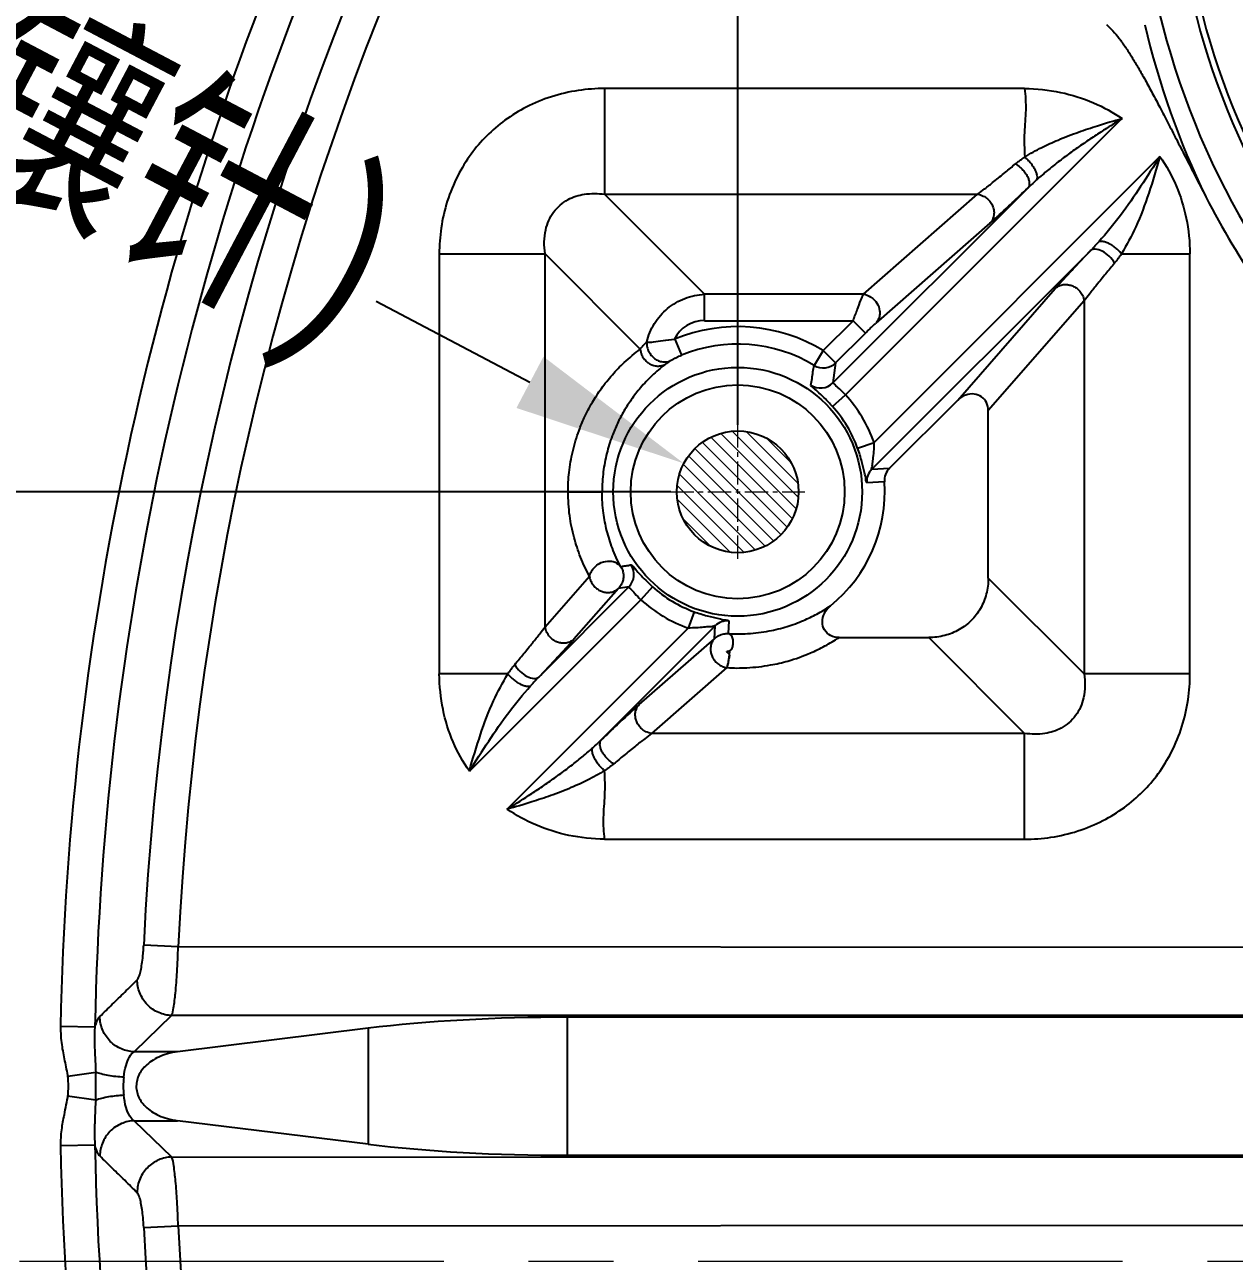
# Model space of a CAD drawing. Header units: millimetres. Extents: x 3054 to 4939, y -1170 to 130.
# Drawn here: x 4410.94 to 4445.7, y -205.08 to -169.54 of the extents above; entities that cross this region are included whole.
import ezdxf

# ---------------------------------------------------------------- set-up
doc = ezdxf.new("R2010")
doc.units = ezdxf.units.MM
doc.header["$LTSCALE"] = 16.335
doc.header["$PDMODE"] = 3
doc.header["$PDSIZE"] = 0.3125
doc.linetypes.add('CENTER', pattern=[0.6, 0.375, -0.075, 0.075, -0.075])
doc.layers.get('0').update_dxf_attribs({"linetype": 'CONTINUOUS'})
doc.layers.get('Defpoints').update_dxf_attribs({"linetype": 'CONTINUOUS'})
doc.layers.add('center', color=1, linetype='CENTER', lineweight=9)
doc.layers.add('insert', color=85, linetype='CONTINUOUS', lineweight=20)
doc.styles.get("Standard").update_dxf_attribs({"font": 'txt', "width": 0.8})
doc.dimstyles.get("Standard").update_dxf_attribs({"dimtxt": 0.15625, "dimasz": 0.1875, "dimexe": 0.125, "dimexo": 0.0625, "dimtad": 0, "dimtih": 1, "dimtoh": 1, "dimdsep": 46, "dimtxsty": 'Standard', "dimcen": 0.09, "dimadec": 0, "dimazin": 0, "dimtp": 0.01, "dimtm": 0.01, "dimtfac": 1, "dimtofl": 0, "dimtmove": 0, "dimatfit": 3, "dimfxl": 0, "dimtolj": 1, "dimarcsym": 0})

# ---------------------------------------------------------------- blocks, each defined once
blk = doc.blocks.new('insert_cir_3.5')
at = {"layer": 'insert'}
h = blk.add_hatch(dxfattribs=at)
h.set_pattern_fill('_ANSI31', color=123, scale=0.0875, angle=90, style=0)
h.set_pattern_definition([(135, (-3527.1127, 221.18007), (-0.196443103, -0.196443103), [])])
h.paths.add_polyline_path([(-1.75, 0, 1), (1.75, 0, 1)])
at = {"layer": 'insert', "color": 1, "linetype": 'CENTER', "ltscale": 0.108846}
for p, q in [((0, -1.925), (0, 1.925)), ((-1.925, 0), (1.925, 0))]:
    blk.add_line(p, q, dxfattribs=at)
at = {"layer": 'insert'}
blk.add_circle((0, 0), 1.75, dxfattribs=at)
blk = doc.blocks.new('*D265')
at = {"color": 4, "lineweight": -2}
blk.add_line((4421.04, -177.482), (4425.462, -179.814), dxfattribs=at)
at = {"color": 4}
blk.add_solid([(4425.851, -179.076), (4425.074, -180.551), (4429.885, -182.146)], dxfattribs=at)
at = {"layer": 'Defpoints', "color": 0}
for p in [(4429.885, -182.146), (4432.981, -183.778)]:
    blk.add_point(p, dxfattribs=at)
at = {"color": 6, "insert": (4406.867, -170.009), "char_height": 5, "attachment_point": 5, "rotation": 332.1991}
blk.add_mtext('\\A1;∅3.50(镶针)', dxfattribs=at)
blk = doc.blocks.new('*D343')
at = {"color": 4, "lineweight": -2}
blk.add_line((4381.852, -145.076), (4327.293, -145.076), dxfattribs=at)
at = {"layer": 'Defpoints', "color": 0}
for p in [(4327.293, -145.076), (4381.852, -145.076), (4492.764, -205.077)]:
    blk.add_point(p, dxfattribs=at)
at = {"color": 6, "insert": (4320.293, -145.076), "char_height": 5, "attachment_point": 5}
blk.add_mtext('\\A1;60.00', dxfattribs=at)
blk = doc.blocks.new('*D344')
at = {"color": 4, "lineweight": -2}
blk.add_line((4360.655, -87.077), (4327.293, -87.077), dxfattribs=at)
at = {"layer": 'Defpoints', "color": 0}
for p in [(4327.293, -87.077), (4360.655, -87.077), (4492.764, -205.077)]:
    blk.add_point(p, dxfattribs=at)
at = {"color": 6, "insert": (4319.293, -87.077), "char_height": 5, "attachment_point": 5}
blk.add_mtext('\\A1;118.00', dxfattribs=at)
blk = doc.blocks.new('*D329')
at = {"color": 4, "lineweight": -2}
blk.add_line((4364.264, -83.83), (4364.264, -39.373), dxfattribs=at)
at = {"layer": 'Defpoints', "color": 0}
for p in [(4364.264, -39.373), (4364.264, -83.83), (4492.764, -205.077)]:
    blk.add_point(p, dxfattribs=at)
at = {"color": 6, "insert": (4364.264, -30.373), "char_height": 5, "attachment_point": 5, "rotation": 90}
blk.add_mtext('\\A1;128.50', dxfattribs=at)
blk = doc.blocks.new('*D347')
at = {"color": 4, "lineweight": -2}
blk.add_line((4335.447, -205.077), (4325.409, -205.077), dxfattribs=at)
at = {"layer": 'Defpoints', "color": 0}
for p in [(4325.409, -205.077), (4335.447, -205.077), (4492.764, -205.077)]:
    blk.add_point(p, dxfattribs=at)
at = {"color": 6, "insert": (4320.409, -205.077), "char_height": 5, "attachment_point": 5}
blk.add_mtext('\\A1;0.00', dxfattribs=at)
blk = doc.blocks.new('*D348')
at = {"color": 4, "lineweight": -2}
blk.add_line((4399.725, -212.047), (4325.409, -212.047), dxfattribs=at)
at = {"layer": 'Defpoints', "color": 0}
for p in [(4492.764, -205.077), (4325.409, -212.047), (4399.725, -212.047)]:
    blk.add_point(p, dxfattribs=at)
at = {"color": 6, "insert": (4319.409, -212.047), "char_height": 5, "attachment_point": 5}
blk.add_mtext('\\A1;6.97', dxfattribs=at)
blk = doc.blocks.new('*D349')
at = {"color": 4, "lineweight": -2}
blk.add_line((4399.725, -188.047), (4325.409, -188.047), dxfattribs=at)
at = {"layer": 'Defpoints', "color": 0}
for p in [(4325.409, -188.047), (4399.725, -188.047), (4492.764, -205.077)]:
    blk.add_point(p, dxfattribs=at)
at = {"color": 6, "insert": (4318.409, -188.047), "char_height": 5, "attachment_point": 5}
blk.add_mtext('\\A1;17.03', dxfattribs=at)
blk = doc.blocks.new('*D350')
at = {"color": 4, "lineweight": -2}
blk.add_line((4415.438, -240.247), (4325.409, -240.247), dxfattribs=at)
at = {"layer": 'Defpoints', "color": 0}
for p in [(4492.764, -205.077), (4325.409, -240.247), (4415.438, -240.247)]:
    blk.add_point(p, dxfattribs=at)
at = {"color": 6, "insert": (4318.076, -240.247), "char_height": 5, "attachment_point": 5}
blk.add_mtext('\\A1;35.17', dxfattribs=at)
blk = doc.blocks.new('*D351')
at = {"color": 4, "lineweight": -2}
blk.add_line((4417.363, -242.172), (4417.363, -368.405), dxfattribs=at)
at = {"layer": 'Defpoints', "color": 0}
for p in [(4492.764, -205.077), (4417.363, -242.172), (4417.363, -368.405)]:
    blk.add_point(p, dxfattribs=at)
at = {"color": 6, "insert": (4417.363, -376.072), "char_height": 5, "attachment_point": 5, "rotation": 90}
blk.add_mtext('\\A1;75.40', dxfattribs=at)
blk = doc.blocks.new('*D352')
at = {"color": 4, "lineweight": -2}
blk.add_line((4399.725, -214.895), (4399.725, -367.453), dxfattribs=at)
at = {"layer": 'Defpoints', "color": 0}
for p in [(4492.764, -205.077), (4399.725, -214.895), (4399.725, -367.453)]:
    blk.add_point(p, dxfattribs=at)
at = {"color": 6, "insert": (4399.725, -375.119), "char_height": 5, "attachment_point": 5, "rotation": 90}
blk.add_mtext('\\A1;93.04', dxfattribs=at)
blk = doc.blocks.new('*D353')
at = {"color": 4, "lineweight": -2}
blk.add_line((4399.725, -185.979), (4399.725, -38.74), dxfattribs=at)
at = {"layer": 'Defpoints', "color": 0}
for p in [(4399.725, -38.74), (4399.725, -185.979), (4492.764, -205.077)]:
    blk.add_point(p, dxfattribs=at)
at = {"color": 6, "insert": (4399.725, -31.073), "char_height": 5, "attachment_point": 5, "rotation": 90}
blk.add_mtext('\\A1;93.04', dxfattribs=at)
blk = doc.blocks.new('*D354')
at = {"color": 4, "lineweight": -2}
blk.add_line((4417.363, -157.922), (4417.363, -38.74), dxfattribs=at)
at = {"layer": 'Defpoints', "color": 0}
for p in [(4417.363, -38.74), (4417.363, -157.922), (4492.764, -205.077)]:
    blk.add_point(p, dxfattribs=at)
at = {"color": 6, "insert": (4417.363, -31.073), "char_height": 5, "attachment_point": 5, "rotation": 90}
blk.add_mtext('\\A1;75.40', dxfattribs=at)
blk = doc.blocks.new('*D355')
at = {"color": 4, "lineweight": -2}
for p, q in [((4442.712, -48.74), (4442.712, -38.74)), ((4436.458, -58.74), (4442.712, -48.74)), ((4436.458, -156.917), (4436.458, -58.74))]:
    blk.add_line(p, q, dxfattribs=at)
at = {"layer": 'Defpoints', "color": 0}
for p in [(4442.712, -38.74), (4436.458, -156.917), (4492.764, -205.077)]:
    blk.add_point(p, dxfattribs=at)
at = {"color": 6, "insert": (4442.712, -31.407), "char_height": 5, "attachment_point": 5, "rotation": 90}
blk.add_mtext('\\A1;56.31', dxfattribs=at)
blk = doc.blocks.new('*D356')
at = {"color": 4, "lineweight": -2}
blk.add_line((4431.433, -181.037), (4431.433, -38.74), dxfattribs=at)
at = {"layer": 'Defpoints', "color": 0}
for p in [(4431.433, -38.74), (4431.433, -181.037), (4492.764, -205.077)]:
    blk.add_point(p, dxfattribs=at)
at = {"color": 6, "insert": (4431.433, -31.407), "char_height": 5, "attachment_point": 5, "rotation": 90}
blk.add_mtext('\\A1;61.33', dxfattribs=at)
blk = doc.blocks.new('*D357')
at = {"color": 4, "lineweight": -2}
for p, q in [((4336.545, -178.917), (4326.545, -178.917)), ((4346.545, -182.962), (4336.545, -178.917)), ((4429.508, -182.962), (4346.545, -182.962))]:
    blk.add_line(p, q, dxfattribs=at)
at = {"layer": 'Defpoints', "color": 0}
for p in [(4326.545, -178.917), (4429.508, -182.962), (4492.764, -205.077)]:
    blk.add_point(p, dxfattribs=at)
at = {"color": 6, "insert": (4319.211, -178.917), "char_height": 5, "attachment_point": 5}
blk.add_mtext('\\A1;22.12', dxfattribs=at)
blk = doc.blocks.new('*D358')
at = {"color": 4, "lineweight": -2}
blk.add_line((4434.533, -158.842), (4326.545, -158.842), dxfattribs=at)
at = {"layer": 'Defpoints', "color": 0}
for p in [(4326.545, -158.842), (4434.533, -158.842), (4492.764, -205.077)]:
    blk.add_point(p, dxfattribs=at)
at = {"color": 6, "insert": (4318.545, -158.842), "char_height": 5, "attachment_point": 5}
blk.add_mtext('\\A1;46.24', dxfattribs=at)
blk = doc.blocks.new('*D359')
at = {"color": 4, "lineweight": -2}
for p, q in [((4346.545, -159.847), (4336.545, -166.217)), ((4415.546, -159.847), (4346.545, -159.847)), ((4336.545, -166.217), (4326.545, -166.217))]:
    blk.add_line(p, q, dxfattribs=at)
at = {"layer": 'Defpoints', "color": 0}
for p in [(4415.546, -159.847), (4326.545, -166.217), (4492.764, -205.077)]:
    blk.add_point(p, dxfattribs=at)
at = {"color": 6, "insert": (4318.545, -166.217), "char_height": 5, "attachment_point": 5}
blk.add_mtext('\\A1;45.23', dxfattribs=at)

msp = doc.modelspace()

# ---------------------------------------------------------------- linework, layer by layer
at = {"color": 6, "linetype": 'Continuous'}
for p, q in [((4427.608, -171.37), (4427.608, -174.411)), ((4439.68, -171.37), (4427.608, -171.37)), ((4442.477, -172.235), (4434.535, -180.177)), ((4435.352, -181.54), (4443.567, -173.325)), ((4427.608, -174.411), (4430.481, -177.284)), ((4427.608, -174.411), (4438.329, -174.411)), ((4439.771, -174.23), (4434.169, -179.833)), ((4435.044, -177.284), (4438.329, -174.411)), ((4438.684, -175.241), (4435.399, -178.114)), ((4422.857, -176.122), (4422.857, -188.194)), ((4422.857, -176.122), (4425.898, -176.122)), ((4425.898, -186.842), (4425.898, -176.122)), ((4428.634, -178.858), (4425.898, -176.122)), ((4435.288, -182.315), (4441.572, -176.031)), ((4442.463, -176.122), (4444.432, -176.122)), ((4444.432, -188.194), (4444.432, -176.122)), ((4430.481, -178.037), (4430.481, -177.284)), ((4435.044, -177.284), (4430.481, -177.284)), ((4437.755, -180.326), (4440.561, -177.118)), ((4441.391, -177.473), (4438.636, -180.623)), ((4441.391, -177.473), (4441.391, -188.194)), ((4430.481, -178.044), (4434.749, -178.044)), ((4433.893, -178.9), (4434.749, -178.044)), ((4434.749, -178.044), (4435.104, -178.4)), ((4434.248, -179.256), (4435.104, -178.4)), ((4429.624, -178.572), (4429.815, -179.036)), ((4433.893, -178.9), (4433.633, -179.33)), ((4433.893, -178.9), (4434.248, -179.256)), ((4434.248, -179.255), (4434.169, -179.833)), ((4434.162, -180.512), (4434.535, -180.177)), ((4437.755, -180.326), (4435.795, -182.286)), ((4438.636, -185.439), (4438.636, -180.623)), ((4434.88, -181.711), (4435.352, -181.54)), ((4435.288, -182.315), (4435.795, -182.286)), ((4435.649, -182.676), (4435.142, -182.705)), ((4426.558, -182.962), (4427.535, -182.962)), ((4428.425, -185.107), (4428.395, -185.073)), ((4428.517, -185.212), (4428.425, -185.107)), ((4425.898, -186.842), (4427.173, -185.385)), ((4438.636, -185.439), (4441.391, -188.194)), ((4428.304, -185.697), (4425.717, -188.285)), ((4428.003, -185.74), (4426.728, -187.198)), ((4428.304, -185.697), (4428.003, -185.74)), ((4428.983, -185.69), (4428.648, -186.064)), ((4428.648, -186.064), (4423.722, -190.99)), ((4430.183, -186.409), (4430.012, -186.881)), ((4424.812, -192.08), (4430.011, -186.881)), ((4427.517, -190.085), (4430.786, -186.816)), ((4430.766, -187.184), (4430.787, -186.816)), ((4431.176, -186.671), (4431.155, -187.038)), ((4428.605, -189.074), (4430.766, -187.184)), ((4434.348, -187.149), (4436.925, -187.149)), ((4439.68, -189.904), (4436.925, -187.149)), ((4424.826, -188.194), (4422.857, -188.194)), ((4431.121, -188.014), (4428.96, -189.904)), ((4444.432, -188.194), (4441.391, -188.194)), ((4439.68, -189.904), (4428.96, -189.904)), ((4439.68, -192.945), (4439.68, -189.904)), ((4427.608, -192.945), (4439.68, -192.945)), ((4415.352, -196.035), (4414.363, -195.988)), ((4490.978, -196.091), (4415.352, -196.035)), ((4415.163, -198.015), (4414.09, -199.057)), ((4465.266, -198.008), (4415.163, -198.015)), ((4426.546, -202.032), (4426.546, -198.062)), ((4465.113, -198.062), (4426.546, -198.062)), ((4412.959, -198.353), (4411.97, -198.333)), ((4420.811, -198.381), (4415.334, -199.057)), ((4420.811, -198.381), (4420.811, -201.713)), ((4415.334, -199.057), (4414.09, -199.057)), ((4412.179, -199.757), (4412.981, -199.643)), ((4412.982, -200.45), (4412.176, -200.336)), ((4414.09, -201.037), (4415.163, -202.079)), ((4414.09, -201.037), (4415.334, -201.037)), ((4420.811, -201.713), (4415.334, -201.037)), ((4412.959, -201.741), (4411.97, -201.76)), ((4415.163, -202.079), (4465.266, -202.086)), ((4426.546, -202.032), (4465.113, -202.032)), ((4415.352, -204.058), (4490.978, -204.002)), ((4414.363, -204.106), (4415.352, -204.058))]:
    msp.add_line(p, q, dxfattribs=at)
for points in [[(4438.692, -175.236), (4439.142, -174.826), (4439.764, -174.238)], [(4441.564, -176.038), (4440.976, -176.66), (4440.566, -177.11)], [(4433.547, -179.926), (4433.58, -179.955), (4433.678, -180.041)], [(4425.724, -188.277), (4426.313, -187.655), (4426.723, -187.205)], [(4428.597, -189.079), (4428.146, -189.49), (4427.525, -190.078)]]:
    msp.add_lwpolyline(points, dxfattribs=at)
for radius in [3.576, 3.074, 1.75]:
    msp.add_circle((4431.433, -182.962), radius, dxfattribs=at)
for centre, radius, start, end in [((4492.738, -200.047), 102.106, 14.82382, 151.07152), ((4492.738, -200.047), 101.607, 14.8262, 150.88167), ((4492.738, -200.047), 101.159, 14.89345, 150.74007), ((4492.738, -200.047), 100.659, 14.89585, 150.80622), ((4498.768, -200.047), 84.503, 92.75328, 177.24672), ((4498.768, -200.047), 83.513, 92.75328, 177.24672), ((4465.603, -163.867), 22.684, 90, 295), ((4465.603, -163.867), 21.679, 90, 295), ((4465.603, -163.867), 21.5, 90, 295), ((4498.768, -200.047), 85.826, 155.42909, 178.86905), ((4498.768, -200.047), 86.816, 156.21922, 178.86903), ((4466.069, -164.18), 23.555, 193.1445, 205.9358), ((4465.603, -163.867), 23.279, 207.13, 214.7411), ((4431.433, -182.962), 4.748, 58.8009, 112.5308), ((4431.433, -182.962), 4.246, 58.801, 112.3977), ((4433.893, -178.899), 0.503, 238.7045, 314.8371), ((4433.814, -179.476), 0.503, 235.7246, 314.8709), ((4431.433, -182.962), 4.169, 19.9377, 41.9211), ((4431.433, -182.962), 3.667, 19.9377, 41.9211), ((4435.644, -182.67), 0.503, 135.087, 183.9763), ((4436.15, -182.642), 0.502, 134.9869, 183.8733), ((4431.433, -182.962), 4.225, 309.1617, 3.8841), ((4427.948, -185.342), 0.503, 315.129, 34.2754), ((4431.433, -182.962), 3.667, 228.079, 250.0622), ((4431.433, -182.962), 4.169, 228.0789, 250.0624), ((4431.141, -187.172), 0.503, 86.0305, 134.8784), ((4389.92, -200.046), 23.065, 358.9954, 1.0005), ((4416.213, -200.049), 2.439, 173.9581, 186.0408), ((4498.768, -200.047), 86.816, 181.13088, 203.77688), ((4498.768, -200.047), 85.826, 181.13101, 204.57091), ((4498.768, -200.047), 84.503, 182.75328, 221.40986), ((4498.768, -200.047), 83.513, 182.75328, 219.05351)]:
    msp.add_arc(centre, radius, start, end, dxfattribs=at)
for centre, start_param, end_param in [((4426.546, -199.825), 1.570796, 2.181662), ((4426.546, -200.268), -2.181662, -1.570796)]:
    msp.add_ellipse(centre, major_axis=(10, 0), ratio=0.176327, start_param=start_param, end_param=end_param, dxfattribs=at)
for points, knots in [([(4442.036, -169.533), (4442.098, -169.592), (4442.224, -169.72), (4442.406, -169.936), (4442.585, -170.187), (4442.767, -170.471), (4442.955, -170.785), (4443.15, -171.131), (4443.355, -171.509), (4443.572, -171.919), (4443.802, -172.362), (4444.046, -172.84), (4444.308, -173.353), (4444.59, -173.904), (4444.785, -174.285), (4444.886, -174.482)], [0, 0, 0, 0, 0.044833, 0.093893, 0.14761, 0.206363, 0.270274, 0.339455, 0.41428, 0.495157, 0.582283, 0.675798, 0.776088, 0.883894, 1, 1, 1, 1]), ([(4427.608, -171.37), (4427.355, -171.37), (4426.837, -171.408), (4426.077, -171.584), (4425.365, -171.877), (4424.742, -172.262), (4424.208, -172.72), (4423.748, -173.255), (4423.36, -173.885), (4423.066, -174.602), (4422.893, -175.361), (4422.857, -175.874), (4422.857, -176.122)], [0, 0, 0, 0, 0.101243, 0.207278, 0.311362, 0.408018, 0.499665, 0.591828, 0.689541, 0.794718, 0.900878, 1, 1, 1, 1]), ([(4439.68, -171.37), (4439.702, -171.577), (4439.728, -172), (4439.657, -172.655), (4439.671, -173.105), (4439.681, -173.339)], [0, 0, 0, 0, 0.315505, 0.643311, 1, 1, 1, 1]), ([(4439.68, -171.37), (4440.025, -171.375), (4440.705, -171.444), (4441.653, -171.744), (4442.224, -172.055), (4442.478, -172.235)], [0, 0, 0, 0, 0.348557, 0.685295, 1, 1, 1, 1]), ([(4439.681, -173.339), (4439.84, -173.24), (4440.155, -173.066), (4440.675, -172.831), (4441.208, -172.623), (4441.824, -172.424), (4442.24, -172.293), (4442.478, -172.235)], [0, 0, 0, 0, 0.187166, 0.356891, 0.566604, 0.756146, 1, 1, 1, 1]), ([(4442.478, -172.235), (4442.383, -172.294), (4442.178, -172.422), (4441.855, -172.627), (4441.509, -172.857), (4441.156, -173.1), (4440.814, -173.349), (4440.492, -173.598), (4440.232, -173.813), (4440.081, -173.945), (4440.026, -173.993)], [0, 0, 0, 0, 0.111155, 0.240043, 0.379882, 0.523735, 0.665213, 0.800655, 0.92759, 1, 1, 1, 1]), ([(4439.416, -173.537), (4439.443, -173.514), (4439.499, -173.47), (4439.587, -173.404), (4439.649, -173.361), (4439.681, -173.339)], [0, 0, 0, 0, 0.31698, 0.650409, 1, 1, 1, 1]), ([(4439.68, -173.339), (4439.705, -173.358), (4439.76, -173.406), (4439.836, -173.489), (4439.896, -173.569), (4439.937, -173.632), (4439.962, -173.677), (4439.984, -173.722), (4440.009, -173.781), (4440.032, -173.853), (4440.041, -173.931), (4440.033, -173.976), (4440.027, -173.993)], [0, 0, 0, 0, 0.119505, 0.282782, 0.437418, 0.508343, 0.573977, 0.637283, 0.700785, 0.823371, 0.931847, 1, 1, 1, 1]), ([(4443.567, -173.325), (4443.384, -173.615), (4443.022, -174.189), (4442.45, -175.017), (4442.029, -175.532), (4441.809, -175.776)], [0, 0, 0, 0, 0.340407, 0.674077, 1, 1, 1, 1]), ([(4443.567, -173.324), (4443.47, -173.678), (4443.264, -174.361), (4442.917, -175.307), (4442.609, -175.869), (4442.463, -176.122)], [0, 0, 0, 0, 0.365064, 0.709384, 1, 1, 1, 1]), ([(4443.567, -173.324), (4443.75, -173.587), (4444.066, -174.156), (4444.36, -175.107), (4444.426, -175.777), (4444.432, -176.122)], [0, 0, 0, 0, 0.323638, 0.651849, 1, 1, 1, 1]), ([(4438.329, -174.411), (4438.396, -174.36), (4438.552, -174.239), (4438.818, -174.027), (4439.113, -173.787), (4439.32, -173.616), (4439.416, -173.537)], [0, 0, 0, 0, 0.181497, 0.423409, 0.732055, 1, 1, 1, 1]), ([(4439.416, -173.537), (4439.465, -173.565), (4439.55, -173.627), (4439.654, -173.734), (4439.718, -173.824), (4439.757, -173.893), (4439.779, -173.94), (4439.796, -173.987), (4439.811, -174.048), (4439.819, -174.124), (4439.8, -174.193), (4439.778, -174.223), (4439.771, -174.23)], [0, 0, 0, 0, 0.198285, 0.367555, 0.519436, 0.586045, 0.645883, 0.702663, 0.759408, 0.868419, 0.967421, 1, 1, 1, 1]), ([(4440.027, -173.993), (4440.005, -174.012), (4439.918, -174.09), (4439.833, -174.169), (4439.772, -174.23)], [0, 0, 0, 0, 0.253463, 1, 1, 1, 1]), ([(4425.898, -176.122), (4425.865, -175.894), (4425.864, -175.467), (4426.106, -174.9), (4426.525, -174.539), (4427.051, -174.375), (4427.416, -174.383), (4427.608, -174.411)], [0, 0, 0, 0, 0.240021, 0.434939, 0.625378, 0.797411, 1, 1, 1, 1]), ([(4438.329, -174.411), (4438.385, -174.418), (4438.487, -174.449), (4438.612, -174.533), (4438.688, -174.618), (4438.733, -174.689), (4438.758, -174.741), (4438.778, -174.795), (4438.791, -174.844), (4438.795, -174.875), (4438.797, -174.886)], [0, 0, 0, 0, 0.237468, 0.437867, 0.623975, 0.709552, 0.789446, 0.86869, 0.95218, 1, 1, 1, 1]), ([(4438.684, -175.241), (4438.777, -175.16), (4438.989, -174.968), (4439.352, -174.63), (4439.621, -174.374), (4439.771, -174.23)], [0, 0, 0, 0, 0.249056, 0.579338, 1, 1, 1, 1]), ([(4438.797, -174.886), (4438.8, -174.917), (4438.802, -174.993), (4438.774, -175.119), (4438.721, -175.204), (4438.684, -175.241)], [0, 0, 0, 0, 0.241815, 0.589219, 1, 1, 1, 1]), ([(4441.572, -176.03), (4441.608, -175.994), (4441.688, -175.91), (4441.766, -175.824), (4441.809, -175.776)], [0, 0, 0, 0, 0.436499, 1, 1, 1, 1]), ([(4442.463, -176.122), (4442.432, -176.082), (4442.382, -176.029), (4442.313, -175.967), (4442.265, -175.929), (4442.224, -175.901), (4442.193, -175.88), (4442.17, -175.866), (4442.147, -175.853), (4442.116, -175.836), (4442.076, -175.816), (4442.027, -175.796), (4441.964, -175.775), (4441.89, -175.761), (4441.833, -175.767), (4441.809, -175.776)], [0, 0, 0, 0, 0.196827, 0.279981, 0.359956, 0.435456, 0.471241, 0.505612, 0.539528, 0.573895, 0.643374, 0.712685, 0.78025, 0.903502, 1, 1, 1, 1]), ([(4441.572, -176.031), (4441.426, -176.183), (4441.168, -176.455), (4440.83, -176.817), (4440.639, -177.028), (4440.561, -177.118)], [0, 0, 0, 0, 0.425616, 0.758498, 1, 1, 1, 1]), ([(4442.266, -176.386), (4442.224, -176.314), (4442.118, -176.182), (4441.926, -176.043), (4441.735, -175.972), (4441.608, -175.998), (4441.572, -176.031)], [0, 0, 0, 0, 0.293762, 0.588935, 0.828753, 1, 1, 1, 1]), ([(4442.463, -176.122), (4442.441, -176.153), (4442.398, -176.214), (4442.333, -176.303), (4442.288, -176.359), (4442.266, -176.386)], [0, 0, 0, 0, 0.347898, 0.681481, 1, 1, 1, 1]), ([(4442.266, -176.386), (4442.18, -176.489), (4442.007, -176.699), (4441.766, -176.996), (4441.559, -177.255), (4441.441, -177.407), (4441.391, -177.473)], [0, 0, 0, 0, 0.288368, 0.585408, 0.822001, 1, 1, 1, 1]), ([(4428.819, -178.653), (4428.863, -178.467), (4429.014, -178.108), (4429.399, -177.67), (4429.903, -177.373), (4430.288, -177.293), (4430.481, -177.284)], [0, 0, 0, 0, 0.249302, 0.498113, 0.747617, 1, 1, 1, 1]), ([(4434.749, -178.044), (4434.79, -177.94), (4434.861, -177.742), (4434.959, -177.489), (4435.016, -177.339), (4435.044, -177.284)], [0, 0, 0, 0, 0.41282, 0.772744, 1, 1, 1, 1]), ([(4435.044, -177.284), (4435.122, -177.293), (4435.277, -177.353), (4435.447, -177.527), (4435.503, -177.682), (4435.512, -177.758)], [0, 0, 0, 0, 0.329824, 0.675242, 1, 1, 1, 1]), ([(4440.561, -177.118), (4440.598, -177.082), (4440.683, -177.028), (4440.809, -177), (4440.885, -177.002), (4440.916, -177.006)], [0, 0, 0, 0, 0.41078, 0.758185, 1, 1, 1, 1]), ([(4440.916, -177.006), (4440.927, -177.007), (4440.958, -177.012), (4441.007, -177.024), (4441.061, -177.044), (4441.114, -177.069), (4441.185, -177.114), (4441.269, -177.19), (4441.353, -177.315), (4441.384, -177.417), (4441.391, -177.473)], [0, 0, 0, 0, 0.04782, 0.131309, 0.210553, 0.290447, 0.376024, 0.562131, 0.76253, 1, 1, 1, 1]), ([(4435.512, -177.758), (4435.517, -177.801), (4435.516, -177.889), (4435.478, -178.013), (4435.428, -178.084), (4435.399, -178.114)], [0, 0, 0, 0, 0.337224, 0.674216, 1, 1, 1, 1]), ([(4435.104, -178.4), (4435.145, -178.358), (4435.22, -178.284), (4435.318, -178.189), (4435.375, -178.135), (4435.399, -178.114)], [0, 0, 0, 0, 0.428927, 0.767307, 1, 1, 1, 1]), ([(4428.634, -178.858), (4428.652, -178.835), (4428.69, -178.788), (4428.752, -178.72), (4428.796, -178.675), (4428.819, -178.653)], [0, 0, 0, 0, 0.319187, 0.652972, 1, 1, 1, 1]), ([(4428.819, -178.653), (4428.816, -178.703), (4428.824, -178.8), (4428.866, -178.912), (4428.911, -178.99), (4428.949, -179.04), (4428.984, -179.077), (4429.012, -179.103), (4429.034, -179.121), (4429.056, -179.137), (4429.087, -179.158), (4429.13, -179.182), (4429.186, -179.205), (4429.266, -179.227), (4429.376, -179.233), (4429.463, -179.21), (4429.504, -179.19)], [0, 0, 0, 0, 0.144993, 0.279407, 0.343625, 0.404837, 0.46259, 0.490089, 0.51664, 0.543065, 0.570174, 0.626271, 0.684591, 0.744689, 0.867897, 1, 1, 1, 1]), ([(4428.821, -178.654), (4428.883, -178.665), (4429.041, -178.647), (4429.303, -178.611), (4429.506, -178.582), (4429.616, -178.572)], [0, 0, 0, 0, 0.233709, 0.584451, 1, 1, 1, 1]), ([(4426.558, -182.962), (4426.556, -182.776), (4426.581, -182.388), (4426.68, -181.794), (4426.839, -181.27), (4427.034, -180.799), (4427.245, -180.394), (4427.515, -179.979), (4427.82, -179.597), (4428.191, -179.211), (4428.474, -178.982), (4428.634, -178.858)], [0, 0, 0, 0, 0.116612, 0.244504, 0.377715, 0.459973, 0.56533, 0.664272, 0.771322, 0.872536, 1, 1, 1, 1]), ([(4428.634, -178.858), (4428.636, -178.888), (4428.649, -178.965), (4428.687, -179.058), (4428.736, -179.133), (4428.777, -179.182), (4428.814, -179.217), (4428.844, -179.241), (4428.866, -179.257), (4428.89, -179.272), (4428.923, -179.291), (4428.968, -179.312), (4429.026, -179.332), (4429.111, -179.348), (4429.225, -179.347), (4429.314, -179.317), (4429.356, -179.294)], [0, 0, 0, 0, 0.09305, 0.233228, 0.300092, 0.363876, 0.424175, 0.452949, 0.480777, 0.508525, 0.53705, 0.596295, 0.65824, 0.722491, 0.855604, 1, 1, 1, 1]), ([(4429.504, -179.19), (4429.527, -179.176), (4429.584, -179.143), (4429.687, -179.091), (4429.769, -179.055), (4429.815, -179.036)], [0, 0, 0, 0, 0.229725, 0.563845, 1, 1, 1, 1]), ([(4429.356, -179.294), (4429.221, -179.398), (4428.971, -179.612), (4428.645, -179.956), (4428.379, -180.297), (4428.158, -180.641), (4427.974, -180.99), (4427.803, -181.393), (4427.659, -181.857), (4427.558, -182.395), (4427.534, -182.769), (4427.535, -182.962)], [0, 0, 0, 0, 0.120703, 0.23215, 0.334722, 0.426379, 0.521143, 0.613155, 0.735998, 0.863597, 1, 1, 1, 1]), ([(4429.504, -179.19), (4429.464, -179.217), (4429.414, -179.251), (4429.366, -179.287), (4429.356, -179.294)], [0, 0, 0, 0, 0.804799, 1, 1, 1, 1]), ([(4433.531, -179.891), (4433.545, -179.83), (4433.573, -179.705), (4433.591, -179.515), (4433.618, -179.39), (4433.632, -179.328)], [0, 0, 0, 0, 0.330115, 0.66951, 1, 1, 1, 1]), ([(4434.535, -180.177), (4434.476, -180.12), (4434.375, -180.015), (4434.246, -179.915), (4434.192, -179.839), (4434.169, -179.833)], [0, 0, 0, 0, 0.492508, 0.854116, 1, 1, 1, 1]), ([(4434.162, -180.512), (4434.085, -180.426), (4433.943, -180.275), (4433.734, -180.096), (4433.619, -179.97), (4433.533, -179.917), (4433.531, -179.892)], [0, 0, 0, 0, 0.390156, 0.706068, 0.916082, 1, 1, 1, 1]), ([(4438.636, -180.623), (4438.636, -180.547), (4438.603, -180.393), (4438.45, -180.215), (4438.224, -180.132), (4437.97, -180.164), (4437.82, -180.261), (4437.755, -180.326)], [0, 0, 0, 0, 0.19314, 0.378054, 0.566158, 0.77139, 1, 1, 1, 1]), ([(4435.288, -182.315), (4435.274, -182.319), (4435.311, -182.212), (4435.303, -182.142), (4435.339, -181.949), (4435.353, -181.757), (4435.353, -181.608), (4435.352, -181.54)], [0, 0, 0, 0, 0.054406, 0.232357, 0.430743, 0.739345, 1, 1, 1, 1]), ([(4435.142, -182.705), (4435.116, -182.7), (4435.125, -182.555), (4435.061, -182.391), (4435.003, -182.063), (4434.927, -181.839), (4434.88, -181.711)], [0, 0, 0, 0, 0.078209, 0.297117, 0.604417, 1, 1, 1, 1]), ([(4427.173, -185.385), (4427.077, -185.208), (4426.907, -184.844), (4426.714, -184.262), (4426.587, -183.633), (4426.56, -183.191), (4426.558, -182.962)], [0, 0, 0, 0, 0.239076, 0.475949, 0.727196, 1, 1, 1, 1]), ([(4428.071, -185.114), (4427.979, -184.942), (4427.827, -184.604), (4427.664, -184.085), (4427.56, -183.542), (4427.534, -183.166), (4427.535, -182.962)], [0, 0, 0, 0, 0.260428, 0.496527, 0.726535, 1, 1, 1, 1]), ([(4427.173, -185.385), (4427.185, -185.337), (4427.226, -185.243), (4427.32, -185.116), (4427.409, -185.05), (4427.458, -185.023)], [0, 0, 0, 0, 0.310398, 0.643504, 1, 1, 1, 1]), ([(4427.458, -185.023), (4427.529, -184.983), (4427.683, -184.94), (4427.91, -184.967), (4428.031, -185.057), (4428.071, -185.114)], [0, 0, 0, 0, 0.366165, 0.689813, 1, 1, 1, 1]), ([(4428.07, -185.114), (4428.102, -185.106), (4428.167, -185.091), (4428.267, -185.082), (4428.332, -185.067), (4428.363, -185.059)], [0, 0, 0, 0, 0.330285, 0.67031, 1, 1, 1, 1]), ([(4428.07, -185.114), (4428.085, -185.136), (4428.115, -185.191), (4428.143, -185.283), (4428.15, -185.352), (4428.15, -185.385)], [0, 0, 0, 0, 0.274145, 0.662123, 1, 1, 1, 1]), ([(4428.364, -185.059), (4428.383, -185.056), (4428.43, -185.131), (4428.514, -185.206), (4428.638, -185.353), (4428.794, -185.513), (4428.917, -185.63), (4428.983, -185.69)], [0, 0, 0, 0, 0.06601, 0.235984, 0.426573, 0.696593, 1, 1, 1, 1]), ([(4427.173, -185.385), (4427.178, -185.427), (4427.2, -185.511), (4427.263, -185.626), (4427.322, -185.691), (4427.355, -185.72)], [0, 0, 0, 0, 0.328287, 0.661817, 1, 1, 1, 1]), ([(4428.15, -185.385), (4428.15, -185.431), (4428.137, -185.521), (4428.084, -185.641), (4428.032, -185.71), (4428.003, -185.74)], [0, 0, 0, 0, 0.354717, 0.679398, 1, 1, 1, 1]), ([(4438.636, -185.439), (4438.636, -185.593), (4438.598, -185.898), (4438.428, -186.319), (4438.248, -186.556), (4438.145, -186.659)], [0, 0, 0, 0, 0.34439, 0.676695, 1, 1, 1, 1]), ([(4427.355, -185.72), (4427.382, -185.744), (4427.442, -185.787), (4427.542, -185.832), (4427.613, -185.848), (4427.648, -185.852)], [0, 0, 0, 0, 0.337455, 0.671736, 1, 1, 1, 1]), ([(4427.648, -185.852), (4427.692, -185.857), (4427.779, -185.856), (4427.903, -185.817), (4427.973, -185.768), (4428.003, -185.74)], [0, 0, 0, 0, 0.343212, 0.675448, 1, 1, 1, 1]), ([(4428.304, -185.697), (4428.311, -185.721), (4428.386, -185.774), (4428.486, -185.903), (4428.591, -186.004), (4428.648, -186.064)], [0, 0, 0, 0, 0.144206, 0.504663, 1, 1, 1, 1]), ([(4430.183, -186.409), (4430.307, -186.454), (4430.537, -186.529), (4430.851, -186.592), (4431.044, -186.645), (4431.158, -186.648), (4431.176, -186.671)], [0, 0, 0, 0, 0.383817, 0.711023, 0.916662, 1, 1, 1, 1]), ([(4431.155, -187.038), (4431.343, -187.049), (4431.738, -187.049), (4432.309, -186.978), (4432.845, -186.844), (4433.302, -186.676), (4433.719, -186.475), (4433.974, -186.323), (4434.101, -186.238)], [0, 0, 0, 0, 0.18152, 0.381118, 0.553766, 0.714146, 0.851524, 1, 1, 1, 1]), ([(4434.348, -187.149), (4434.263, -187.149), (4434.097, -187.114), (4433.909, -186.943), (4433.844, -186.697), (4433.911, -186.44), (4434.028, -186.297), (4434.101, -186.238)], [0, 0, 0, 0, 0.2006, 0.387754, 0.575318, 0.774992, 1, 1, 1, 1]), ([(4425.023, -187.93), (4425.109, -187.826), (4425.282, -187.616), (4425.523, -187.32), (4425.73, -187.061), (4425.848, -186.909), (4425.898, -186.842)], [0, 0, 0, 0, 0.288368, 0.585408, 0.822001, 1, 1, 1, 1]), ([(4426.373, -187.31), (4426.362, -187.309), (4426.331, -187.304), (4426.282, -187.292), (4426.228, -187.272), (4426.175, -187.246), (4426.104, -187.201), (4426.02, -187.125), (4425.936, -187.001), (4425.905, -186.899), (4425.898, -186.842)], [0, 0, 0, 0, 0.04782, 0.131309, 0.210553, 0.290447, 0.376024, 0.562131, 0.76253, 1, 1, 1, 1]), ([(4430.786, -186.816), (4430.782, -186.803), (4430.704, -186.846), (4430.614, -186.833), (4430.439, -186.861), (4430.239, -186.871), (4430.091, -186.877), (4430.011, -186.881)], [0, 0, 0, 0, 0.05297, 0.215861, 0.430709, 0.693542, 1, 1, 1, 1]), ([(4438.145, -186.659), (4438.043, -186.761), (4437.805, -186.942), (4437.385, -187.112), (4437.08, -187.149), (4436.925, -187.149)], [0, 0, 0, 0, 0.32343, 0.655733, 1, 1, 1, 1]), ([(4425.717, -188.285), (4425.862, -188.133), (4426.121, -187.861), (4426.458, -187.498), (4426.649, -187.288), (4426.728, -187.198)], [0, 0, 0, 0, 0.425616, 0.758498, 1, 1, 1, 1]), ([(4426.728, -187.198), (4426.69, -187.234), (4426.606, -187.288), (4426.479, -187.315), (4426.404, -187.314), (4426.373, -187.31)], [0, 0, 0, 0, 0.41078, 0.758185, 1, 1, 1, 1]), ([(4430.766, -187.184), (4430.738, -187.212), (4430.69, -187.281), (4430.65, -187.405), (4430.648, -187.494), (4430.653, -187.539)], [0, 0, 0, 0, 0.308497, 0.648507, 1, 1, 1, 1]), ([(4430.766, -187.184), (4430.801, -187.148), (4430.884, -187.087), (4431.022, -187.041), (4431.114, -187.036), (4431.155, -187.038)], [0, 0, 0, 0, 0.354127, 0.713203, 1, 1, 1, 1]), ([(4431.121, -187.539), (4431.163, -187.539), (4431.234, -187.531), (4431.272, -187.459), (4431.292, -187.408), (4431.301, -187.349), (4431.304, -187.285), (4431.3, -187.22), (4431.288, -187.157), (4431.265, -187.099), (4431.22, -187.053), (4431.177, -187.041), (4431.155, -187.038)], [0, 0, 0, 0, 0.1875, 0.264353, 0.345599, 0.433871, 0.528656, 0.627282, 0.723978, 0.813412, 0.899548, 1, 1, 1, 1]), ([(4431.121, -188.014), (4431.313, -188.03), (4431.734, -188.026), (4432.322, -187.96), (4432.934, -187.82), (4433.457, -187.632), (4433.946, -187.397), (4434.215, -187.236), (4434.348, -187.149)], [0, 0, 0, 0, 0.170152, 0.370803, 0.521181, 0.723856, 0.859763, 1, 1, 1, 1]), ([(4430.653, -187.539), (4430.658, -187.574), (4430.674, -187.645), (4430.719, -187.745), (4430.762, -187.805), (4430.786, -187.832)], [0, 0, 0, 0, 0.328264, 0.662545, 1, 1, 1, 1]), ([(4424.826, -188.194), (4424.847, -188.162), (4424.891, -188.101), (4424.956, -188.013), (4425.001, -187.957), (4425.023, -187.93)], [0, 0, 0, 0, 0.347898, 0.681481, 1, 1, 1, 1]), ([(4425.023, -187.93), (4425.064, -188.002), (4425.171, -188.134), (4425.363, -188.273), (4425.554, -188.343), (4425.68, -188.317), (4425.716, -188.285)], [0, 0, 0, 0, 0.293762, 0.588935, 0.828753, 1, 1, 1, 1]), ([(4430.786, -187.832), (4430.814, -187.864), (4430.877, -187.922), (4430.991, -187.986), (4431.076, -188.009), (4431.121, -188.014)], [0, 0, 0, 0, 0.329222, 0.65433, 1, 1, 1, 1]), ([(4423.721, -190.991), (4423.538, -190.728), (4423.223, -190.16), (4422.928, -189.209), (4422.863, -188.538), (4422.857, -188.194)], [0, 0, 0, 0, 0.323638, 0.651849, 1, 1, 1, 1]), ([(4423.721, -190.991), (4423.818, -190.637), (4424.025, -189.955), (4424.372, -189.008), (4424.68, -188.447), (4424.826, -188.194)], [0, 0, 0, 0, 0.365068, 0.709387, 1, 1, 1, 1]), ([(4424.826, -188.194), (4424.857, -188.234), (4424.906, -188.287), (4424.976, -188.348), (4425.024, -188.386), (4425.064, -188.415), (4425.096, -188.435), (4425.118, -188.449), (4425.141, -188.463), (4425.172, -188.48), (4425.212, -188.499), (4425.261, -188.52), (4425.325, -188.541), (4425.398, -188.555), (4425.456, -188.549), (4425.479, -188.54)], [0, 0, 0, 0, 0.196827, 0.279981, 0.359956, 0.435456, 0.471241, 0.505612, 0.539528, 0.573895, 0.643374, 0.712685, 0.78025, 0.903502, 1, 1, 1, 1]), ([(4425.717, -188.285), (4425.681, -188.321), (4425.601, -188.405), (4425.523, -188.491), (4425.479, -188.54)], [0, 0, 0, 0, 0.436499, 1, 1, 1, 1]), ([(4439.68, -192.945), (4439.933, -192.945), (4440.451, -192.908), (4441.212, -192.732), (4441.923, -192.439), (4442.547, -192.053), (4443.081, -191.596), (4443.54, -191.061), (4443.929, -190.431), (4444.223, -189.714), (4444.395, -188.955), (4444.432, -188.441), (4444.432, -188.194)], [0, 0, 0, 0, 0.101243, 0.207278, 0.311362, 0.408018, 0.499665, 0.591828, 0.689541, 0.794718, 0.900878, 1, 1, 1, 1]), ([(4441.391, -188.194), (4441.423, -188.421), (4441.424, -188.849), (4441.183, -189.416), (4440.763, -189.776), (4440.237, -189.94), (4439.872, -189.932), (4439.68, -189.904)], [0, 0, 0, 0, 0.240015, 0.434935, 0.625375, 0.797409, 1, 1, 1, 1]), ([(4423.722, -190.99), (4423.905, -190.701), (4424.267, -190.127), (4424.839, -189.298), (4425.26, -188.784), (4425.479, -188.54)], [0, 0, 0, 0, 0.340407, 0.674077, 1, 1, 1, 1]), ([(4428.605, -189.074), (4428.512, -189.155), (4428.299, -189.348), (4427.937, -189.685), (4427.668, -189.942), (4427.517, -190.085)], [0, 0, 0, 0, 0.249056, 0.579338, 1, 1, 1, 1]), ([(4428.492, -189.429), (4428.488, -189.398), (4428.487, -189.323), (4428.515, -189.196), (4428.568, -189.112), (4428.605, -189.074)], [0, 0, 0, 0, 0.241815, 0.589219, 1, 1, 1, 1]), ([(4428.96, -189.904), (4428.903, -189.898), (4428.801, -189.866), (4428.677, -189.782), (4428.601, -189.698), (4428.556, -189.627), (4428.53, -189.575), (4428.51, -189.52), (4428.498, -189.471), (4428.493, -189.44), (4428.492, -189.429)], [0, 0, 0, 0, 0.237468, 0.437867, 0.623975, 0.709552, 0.789446, 0.86869, 0.95218, 1, 1, 1, 1]), ([(4427.262, -190.323), (4427.284, -190.303), (4427.37, -190.225), (4427.455, -190.146), (4427.517, -190.085)], [0, 0, 0, 0, 0.253463, 1, 1, 1, 1]), ([(4427.872, -190.779), (4427.823, -190.751), (4427.738, -190.689), (4427.635, -190.582), (4427.57, -190.492), (4427.532, -190.423), (4427.51, -190.375), (4427.493, -190.329), (4427.477, -190.267), (4427.47, -190.192), (4427.489, -190.123), (4427.511, -190.092), (4427.517, -190.086)], [0, 0, 0, 0, 0.198285, 0.367555, 0.519436, 0.586045, 0.645883, 0.702663, 0.759408, 0.868419, 0.967421, 1, 1, 1, 1]), ([(4428.96, -189.904), (4428.892, -189.955), (4428.737, -190.076), (4428.471, -190.289), (4428.175, -190.529), (4427.968, -190.7), (4427.872, -190.779)], [0, 0, 0, 0, 0.181497, 0.423409, 0.732055, 1, 1, 1, 1]), ([(4424.811, -192.081), (4424.906, -192.022), (4425.111, -191.894), (4425.433, -191.688), (4425.78, -191.459), (4426.132, -191.216), (4426.475, -190.966), (4426.796, -190.717), (4427.056, -190.503), (4427.208, -190.371), (4427.262, -190.322)], [0, 0, 0, 0, 0.111154, 0.24004, 0.379876, 0.523727, 0.665204, 0.800647, 0.927583, 1, 1, 1, 1]), ([(4427.608, -190.976), (4427.584, -190.957), (4427.529, -190.909), (4427.452, -190.827), (4427.392, -190.746), (4427.352, -190.683), (4427.327, -190.638), (4427.305, -190.594), (4427.279, -190.535), (4427.257, -190.462), (4427.248, -190.385), (4427.256, -190.339), (4427.262, -190.323)], [0, 0, 0, 0, 0.119505, 0.282782, 0.437418, 0.508343, 0.573977, 0.637283, 0.700785, 0.823371, 0.931847, 1, 1, 1, 1]), ([(4427.872, -190.779), (4427.845, -190.801), (4427.789, -190.846), (4427.701, -190.911), (4427.64, -190.955), (4427.608, -190.977)], [0, 0, 0, 0, 0.317011, 0.650439, 1, 1, 1, 1]), ([(4427.608, -190.977), (4427.448, -191.076), (4427.133, -191.25), (4426.614, -191.484), (4426.081, -191.693), (4425.465, -191.891), (4425.049, -192.023), (4424.811, -192.081)], [0, 0, 0, 0, 0.187166, 0.356885, 0.566605, 0.756147, 1, 1, 1, 1]), ([(4427.608, -192.945), (4427.586, -192.739), (4427.561, -192.316), (4427.632, -191.661), (4427.618, -191.211), (4427.608, -190.977)], [0, 0, 0, 0, 0.315463, 0.643268, 1, 1, 1, 1]), ([(4427.608, -192.945), (4427.264, -192.94), (4426.584, -192.872), (4425.635, -192.572), (4425.065, -192.261), (4424.811, -192.081)], [0, 0, 0, 0, 0.348557, 0.685295, 1, 1, 1, 1]), ([(4414.174, -196.989), (4414.196, -196.962), (4414.234, -196.888), (4414.271, -196.75), (4414.305, -196.574), (4414.333, -196.384), (4414.349, -196.184), (4414.358, -196.057), (4414.363, -195.988)], [0, 0, 0, 0, 0.102811, 0.238979, 0.413887, 0.62805, 0.797793, 1, 1, 1, 1]), ([(4415.163, -198.015), (4415.199, -197.948), (4415.232, -197.726), (4415.285, -197.312), (4415.326, -196.722), (4415.344, -196.278), (4415.352, -196.035)], [0, 0, 0, 0, 0.113404, 0.330414, 0.634147, 1, 1, 1, 1]), ([(4413.1, -198.044), (4413.219, -197.926), (4413.456, -197.691), (4413.818, -197.343), (4414.055, -197.108), (4414.174, -196.989)], [0, 0, 0, 0, 0.334029, 0.665467, 1, 1, 1, 1]), ([(4415.163, -198.015), (4415.038, -198.011), (4414.779, -197.946), (4414.441, -197.722), (4414.23, -197.376), (4414.174, -197.115), (4414.174, -196.989)], [0, 0, 0, 0, 0.24142, 0.500004, 0.758586, 1, 1, 1, 1]), ([(4412.959, -198.353), (4412.972, -198.306), (4412.998, -198.224), (4413.043, -198.119), (4413.08, -198.064), (4413.1, -198.044)], [0, 0, 0, 0, 0.423557, 0.756705, 1, 1, 1, 1]), ([(4414.09, -199.057), (4413.963, -199.053), (4413.708, -198.995), (4413.385, -198.775), (4413.158, -198.446), (4413.101, -198.18), (4413.1, -198.044)], [0, 0, 0, 0, 0.244593, 0.49103, 0.738455, 1, 1, 1, 1]), ([(4411.97, -198.333), (4411.973, -198.509), (4411.989, -198.839), (4412.093, -199.322), (4412.151, -199.634), (4412.183, -199.795)], [0, 0, 0, 0, 0.356697, 0.667808, 1, 1, 1, 1]), ([(4412.959, -198.353), (4412.948, -198.479), (4412.941, -198.748), (4412.964, -199.177), (4412.975, -199.481), (4412.982, -199.643)], [0, 0, 0, 0, 0.294476, 0.622442, 1, 1, 1, 1]), ([(4413.787, -199.788), (4413.802, -199.674), (4413.838, -199.47), (4413.931, -199.219), (4414.031, -199.085), (4414.09, -199.057)], [0, 0, 0, 0, 0.422691, 0.76031, 1, 1, 1, 1]), ([(4415.334, -199.057), (4415.237, -199.069), (4415.052, -199.106), (4414.8, -199.198), (4414.586, -199.316), (4414.412, -199.457), (4414.28, -199.614), (4414.191, -199.783), (4414.147, -199.958), (4414.146, -200.135), (4414.191, -200.311), (4414.28, -200.48), (4414.412, -200.637), (4414.586, -200.777), (4414.8, -200.896), (4415.052, -200.988), (4415.237, -201.024), (4415.334, -201.037)], [0, 0, 0, 0, 0.087903, 0.16713, 0.239199, 0.305425, 0.365829, 0.421624, 0.473827, 0.525624, 0.578292, 0.634272, 0.694674, 0.760756, 0.832778, 0.912047, 1, 1, 1, 1]), ([(4413.787, -199.788), (4413.637, -199.78), (4413.42, -199.756), (4413.152, -199.699), (4413.033, -199.664), (4412.982, -199.643)], [0, 0, 0, 0, 0.549641, 0.79651, 1, 1, 1, 1]), ([(4412.183, -200.299), (4412.145, -200.488), (4412.082, -200.82), (4411.984, -201.304), (4411.97, -201.605), (4411.97, -201.76)], [0, 0, 0, 0, 0.390989, 0.685455, 1, 1, 1, 1]), ([(4413.787, -200.306), (4413.642, -200.313), (4413.427, -200.337), (4413.159, -200.392), (4413.036, -200.429), (4412.982, -200.45)], [0, 0, 0, 0, 0.532961, 0.785138, 1, 1, 1, 1]), ([(4414.09, -201.037), (4414.036, -201.012), (4413.935, -200.884), (4413.839, -200.633), (4413.802, -200.423), (4413.787, -200.306)], [0, 0, 0, 0, 0.22065, 0.562372, 1, 1, 1, 1]), ([(4412.982, -200.45), (4412.97, -200.616), (4412.959, -200.922), (4412.943, -201.352), (4412.949, -201.618), (4412.959, -201.741)], [0, 0, 0, 0, 0.384806, 0.712697, 1, 1, 1, 1]), ([(4414.09, -201.037), (4413.965, -201.04), (4413.708, -201.104), (4413.371, -201.325), (4413.159, -201.666), (4413.101, -201.925), (4413.1, -202.049)], [0, 0, 0, 0, 0.241537, 0.500009, 0.758476, 1, 1, 1, 1]), ([(4413.1, -202.049), (4413.08, -202.03), (4413.043, -201.974), (4412.998, -201.87), (4412.972, -201.787), (4412.959, -201.741)], [0, 0, 0, 0, 0.243192, 0.576336, 1, 1, 1, 1]), ([(4414.174, -203.104), (4414.055, -202.986), (4413.818, -202.751), (4413.456, -202.403), (4413.219, -202.168), (4413.1, -202.049)], [0, 0, 0, 0, 0.334528, 0.665965, 1, 1, 1, 1]), ([(4415.163, -202.079), (4415.037, -202.083), (4414.782, -202.141), (4414.459, -202.361), (4414.23, -202.694), (4414.173, -202.965), (4414.174, -203.104)], [0, 0, 0, 0, 0.242671, 0.48712, 0.732711, 1, 1, 1, 1]), ([(4415.352, -204.058), (4415.344, -203.822), (4415.327, -203.393), (4415.288, -202.815), (4415.235, -202.395), (4415.204, -202.155), (4415.163, -202.079)], [0, 0, 0, 0, 0.356125, 0.646421, 0.869856, 1, 1, 1, 1]), ([(4414.363, -204.106), (4414.358, -204.01), (4414.346, -203.84), (4414.319, -203.606), (4414.285, -203.416), (4414.256, -203.271), (4414.212, -203.172), (4414.188, -203.126), (4414.174, -203.104)], [0, 0, 0, 0, 0.280841, 0.498051, 0.685554, 0.847484, 0.925943, 1, 1, 1, 1])]:
    msp.add_open_spline(points, degree=3, knots=knots, dxfattribs=at)
for points in [[(4430.481, -178.037), (4430.118, -178.037), (4429.768, -178.248), (4429.616, -178.572)], [(4412.179, -200.337), (4412.207, -200.14), (4412.207, -199.953), (4412.179, -199.757)]]:
    msp.add_open_spline(points, degree=3, dxfattribs=at)
at = {"color": 7, "linetype": 'Continuous'}
for points, knots in [([(4431.121, -188.014), (4431.132, -187.992), (4431.151, -187.939), (4431.173, -187.849), (4431.178, -187.75), (4431.231, -187.626), (4431.118, -187.582), (4431.121, -187.539)], [0, 0, 0, 0, 0.143057, 0.331702, 0.539562, 0.747782, 1, 1, 1, 1]), ([(4431.121, -188.014), (4431.127, -188.004), (4431.145, -187.959), (4431.168, -187.868), (4431.189, -187.741), (4431.2, -187.628), (4431.205, -187.56), (4431.206, -187.539)], [0, 0, 0, 0, 0.072488, 0.296791, 0.579991, 0.87099, 1, 1, 1, 1])]:
    msp.add_open_spline(points, degree=3, knots=knots, dxfattribs=at)
at = {"layer": 'center', "color": 1, "linetype": 'CENTER', "ltscale": 1.990328}
msp.add_line((4332.764, -205.077), (4652.764, -205.077), dxfattribs=at)

# ---------------------------------------------------------------- block references
at = {"layer": 'insert'}
msp.add_blockref('insert_cir_3.5', (4431.433, -182.962), dxfattribs=at)

# ---------------------------------------------------------------- dimensions: what is measured, and where the dimension line sits
for feature_location, offset, dtype, origin, picture, middle in [((4364.264, -83.83), (0, 44.457), 1, (4492.764, -205.077), '*D329', (4364.264, -30.373)), ((4399.725, -185.979), (0, 147.239), 1, (4492.764, -205.077), '*D353', (4399.725, -31.073)), ((4417.363, -157.922), (0, 119.182), 1, (4492.764, -205.077), '*D354', (4417.363, -31.073)), ((4431.433, -181.037), (0, 142.297), 1, (4492.764, -205.077), '*D356', (4431.433, -31.407)), ((4436.458, -156.917), (6.253, 118.177), 1, (4492.764, -205.077), '*D355', (4442.712, -31.407)), ((4360.655, -87.077), (-33.362, 0), 0, (4492.764, -205.077), '*D344', (4319.293, -87.077)), ((4381.852, -145.076), (-54.559, 0), 0, (4492.764, -205.077), '*D343', (4320.293, -145.076)), ((4434.5333, -158.8418), (-107.9885, 0), 0, (4492.7642, -205.0772), '*D358', (4318.5448, -158.8418)), ((4415.546, -159.847), (-89.002, -6.37), 0, (4492.764, -205.077), '*D359', (4318.545, -166.217)), ((4429.5083, -182.9618), (-102.9635, 4.0446), 0, (4492.7642, -205.0772), '*D357', (4319.2115, -178.9172)), ((4399.725, -188.047), (-74.316, 0), 0, (4492.764, -205.077), '*D349', (4318.409, -188.047)), ((4335.446890127, -205.077175397), (-10.037803603, 0), 0, (4492.764246662, -205.077175397), '*D347', (4320.409086523, -205.077175397)), ((4415.438, -240.247), (-90.029, 0), 0, (4492.764, -205.077), '*D350', (4318.076, -240.247)), ((4399.725, -212.047), (-74.316, 0), 0, (4492.764, -205.077), '*D348', (4319.409, -212.047)), ((4399.725, -214.895), (0, -152.558), 1, (4492.764, -205.077), '*D352', (4399.725, -375.119)), ((4417.363, -242.172), (0, -126.234), 1, (4492.764, -205.077), '*D351', (4417.363, -376.072))]:
    dim = msp.add_ordinate_dim(feature_location=feature_location, offset=offset, dtype=dtype, origin=origin, dimstyle='Standard', override={"dimtxt": 5, "dimasz": 5, "dimexe": 0, "dimexo": 0, "dimgap": 0, "dimtih": 0, "dimtoh": 0, "dimzin": 0, "dimcen": 0, "dimclrd": 4, "dimclre": 4, "dimclrt": 6, "dimadec": 2, "dimtp": 0, "dimtm": 0, "dimtzin": 0})
    dim.commit()
    dim.dimension.update_dxf_attribs({"geometry": picture, "text_midpoint": middle})
dim = msp.add_diameter_dim_2p(p1=(4432.981, -183.778), p2=(4429.885, -182.146), text='<>(镶针)', dimstyle='Standard', override={"dimtxt": 5, "dimasz": 5, "dimexe": 0, "dimexo": 0, "dimgap": 0, "dimtih": 0, "dimtoh": 0, "dimzin": 0, "dimcen": 0, "dimclrd": 4, "dimclre": 4, "dimclrt": 6, "dimadec": 2, "dimtp": 0, "dimtm": 0, "dimtzin": 0})
dim.commit()
dim.dimension.update_dxf_attribs({"geometry": '*D265', "text_midpoint": (4406.867, -170.009)})

doc.saveas('drawing.dxf')
